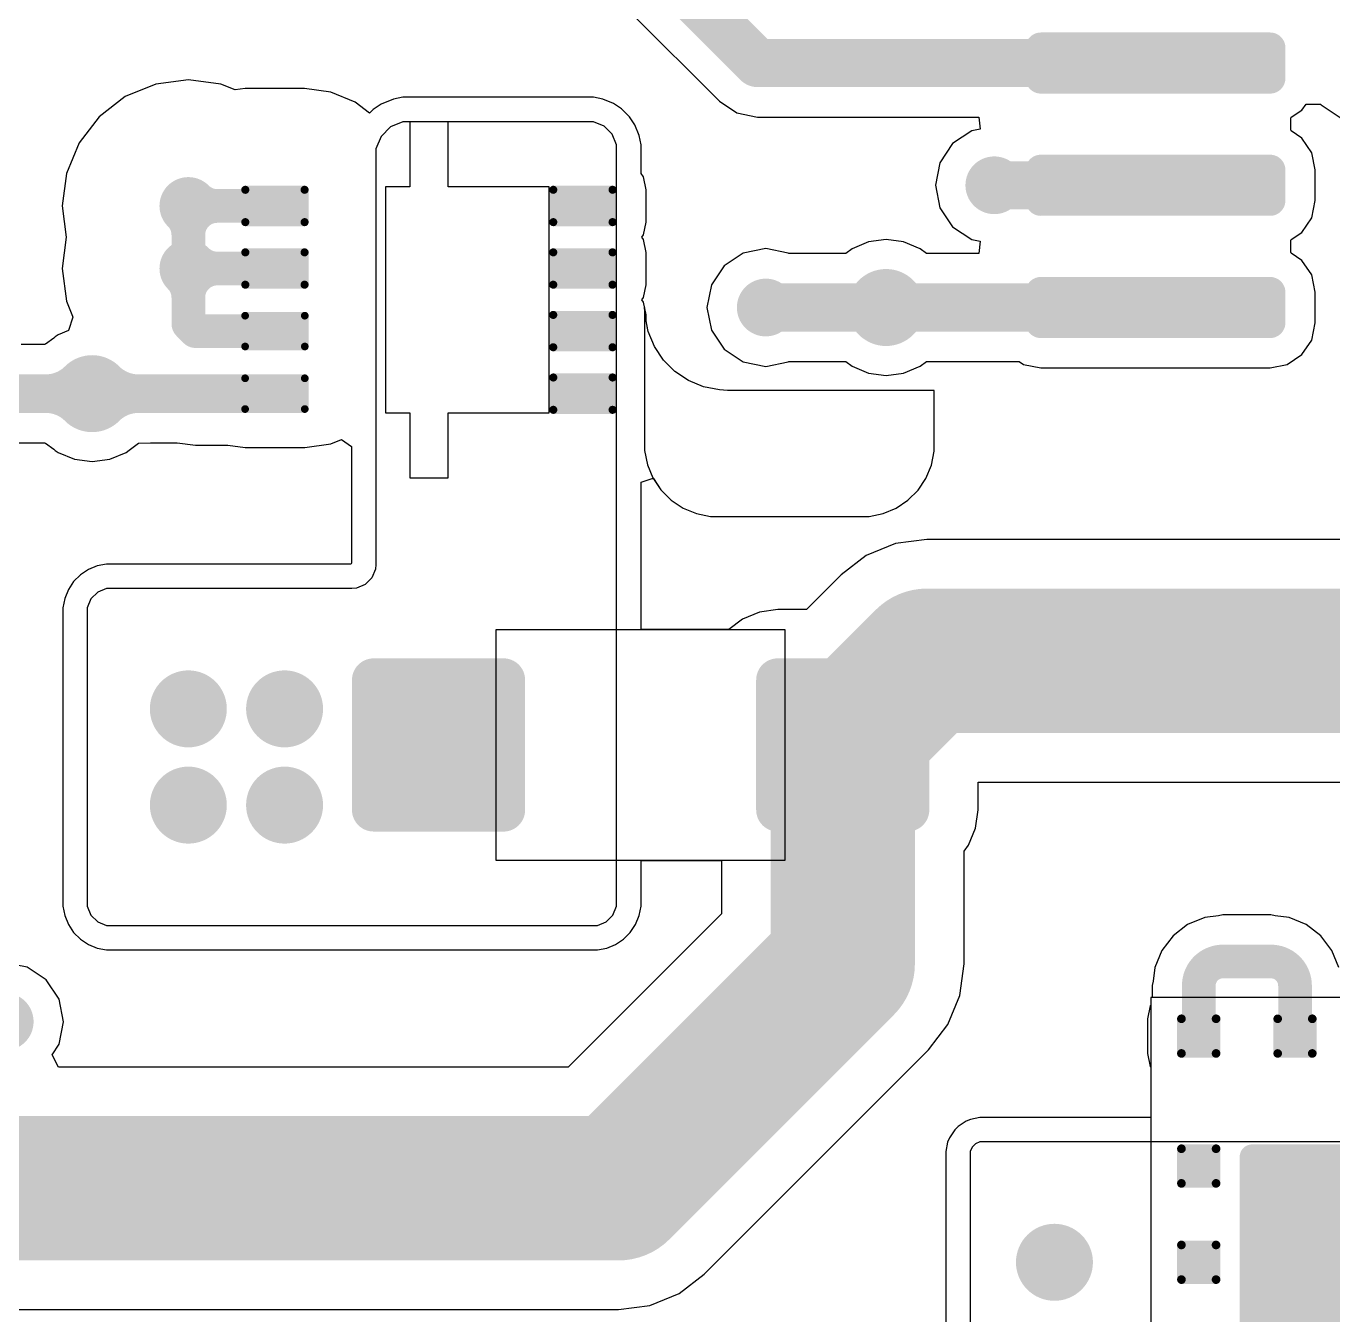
# Model space of a CAD drawing. Header units: millimetres. Extents: x 201 to 305, y 187 to 304.
# Drawn here: x 220.31 to 233.89, y 235.95 to 249.34 of the extents above; entities that cross this region are included whole.
import ezdxf

# ---------------------------------------------------------------- set-up
doc = ezdxf.new("R2010")
doc.units = ezdxf.units.MM
doc.layers.add('TopLayer', color=1, linetype='Continuous')

# ---------------------------------------------------------------- blocks, each defined once
blk = doc.blocks.new('PH08SMD_D20P_PWR_26')
at = {"layer": 'TopLayer', "const_width": 0.159}
for points in [[(-5.953, 3.141, 1), (-5.794, 3.141, 1)], [(-5.636, 3.141, 1), (-5.477, 3.141, 1)], [(-4.683, 3.141, 1), (-4.524, 3.141, 1)], [(-4.366, 3.141, 1), (-4.207, 3.141, 1)], [(-3.413, 3.141, 1), (-3.254, 3.141, 1)], [(-3.096, 3.141, 1), (-2.937, 3.141, 1)], [(-2.143, 3.141, 1), (-1.984, 3.141, 1)], [(-1.826, 3.141, 1), (-1.667, 3.141, 1)], [(-0.873, 3.141, 1), (-0.714, 3.141, 1)], [(-0.556, 3.141, 1), (-0.397, 3.141, 1)], [(0.397, 3.141, 1), (0.556, 3.141, 1)], [(0.714, 3.141, 1), (0.873, 3.141, 1)], [(1.667, 3.141, 1), (1.826, 3.141, 1)], [(1.984, 3.141, 1), (2.143, 3.141, 1)], [(2.937, 3.141, 1), (3.096, 3.141, 1)], [(3.254, 3.141, 1), (3.413, 3.141, 1)], [(4.207, 3.141, 1), (4.366, 3.141, 1)], [(4.524, 3.141, 1), (4.683, 3.141, 1)], [(5.477, 3.141, 1), (5.636, 3.141, 1)], [(5.794, 3.141, 1), (5.953, 3.141, 1)], [(-5.953, 0.759, 1), (-5.794, 0.759, 1)], [(-5.636, 0.759, 1), (-5.477, 0.759, 1)], [(-4.683, 0.759, 1), (-4.524, 0.759, 1)], [(-4.366, 0.759, 1), (-4.207, 0.759, 1)], [(-3.413, 0.759, 1), (-3.254, 0.759, 1)], [(-3.096, 0.759, 1), (-2.937, 0.759, 1)], [(-2.143, 0.759, 1), (-1.984, 0.759, 1)], [(-1.826, 0.759, 1), (-1.667, 0.759, 1)], [(-0.873, 0.759, 1), (-0.714, 0.759, 1)], [(-0.556, 0.759, 1), (-0.397, 0.759, 1)], [(0.397, 0.759, 1), (0.556, 0.759, 1)], [(0.714, 0.759, 1), (0.873, 0.759, 1)], [(1.667, 0.759, 1), (1.826, 0.759, 1)], [(1.984, 0.759, 1), (2.143, 0.759, 1)], [(2.937, 0.759, 1), (3.096, 0.759, 1)], [(3.254, 0.759, 1), (3.413, 0.759, 1)], [(4.207, 0.759, 1), (4.366, 0.759, 1)], [(4.524, 0.759, 1), (4.683, 0.759, 1)], [(5.477, 0.759, 1), (5.636, 0.759, 1)], [(5.794, 0.759, 1), (5.953, 0.759, 1)], [(-5.953, -0.759, 1), (-5.794, -0.759, 1)], [(-5.636, -0.759, 1), (-5.477, -0.759, 1)], [(-4.683, -0.759, 1), (-4.524, -0.759, 1)], [(-4.366, -0.759, 1), (-4.207, -0.759, 1)], [(-3.413, -0.759, 1), (-3.254, -0.759, 1)], [(-3.096, -0.759, 1), (-2.937, -0.759, 1)], [(-2.143, -0.759, 1), (-1.984, -0.759, 1)], [(-1.826, -0.759, 1), (-1.667, -0.759, 1)], [(-0.873, -0.759, 1), (-0.714, -0.759, 1)], [(-0.556, -0.759, 1), (-0.397, -0.759, 1)], [(0.397, -0.759, 1), (0.556, -0.759, 1)], [(0.714, -0.759, 1), (0.873, -0.759, 1)], [(1.667, -0.759, 1), (1.826, -0.759, 1)], [(1.984, -0.759, 1), (2.143, -0.759, 1)], [(2.937, -0.759, 1), (3.096, -0.759, 1)], [(3.254, -0.759, 1), (3.413, -0.759, 1)], [(4.207, -0.759, 1), (4.366, -0.759, 1)], [(4.524, -0.759, 1), (4.683, -0.759, 1)], [(5.477, -0.759, 1), (5.636, -0.759, 1)], [(5.794, -0.759, 1), (5.953, -0.759, 1)], [(-5.953, -3.141, 1), (-5.794, -3.141, 1)], [(-5.636, -3.141, 1), (-5.477, -3.141, 1)], [(-4.683, -3.141, 1), (-4.524, -3.141, 1)], [(-4.366, -3.141, 1), (-4.207, -3.141, 1)], [(-3.413, -3.141, 1), (-3.254, -3.141, 1)], [(-3.096, -3.141, 1), (-2.937, -3.141, 1)], [(-2.143, -3.141, 1), (-1.984, -3.141, 1)], [(-1.826, -3.141, 1), (-1.667, -3.141, 1)], [(-0.873, -3.141, 1), (-0.714, -3.141, 1)], [(-0.556, -3.141, 1), (-0.397, -3.141, 1)], [(0.397, -3.141, 1), (0.556, -3.141, 1)], [(0.714, -3.141, 1), (0.873, -3.141, 1)], [(1.667, -3.141, 1), (1.826, -3.141, 1)], [(1.984, -3.141, 1), (2.143, -3.141, 1)], [(2.937, -3.141, 1), (3.096, -3.141, 1)], [(3.254, -3.141, 1), (3.413, -3.141, 1)], [(4.207, -3.141, 1), (4.366, -3.141, 1)], [(4.524, -3.141, 1), (4.683, -3.141, 1)], [(5.477, -3.141, 1), (5.636, -3.141, 1)], [(5.794, -3.141, 1), (5.953, -3.141, 1)]]:
    blk.add_lwpolyline(points, format="xyb", close=True, dxfattribs=at)
at = {"layer": 'TopLayer'}
for points in [[(-5.874, 0.6), (-5.556, 0.6), (-5.874, 3.3), (-5.556, 3.3)], [(-4.604, 0.6), (-4.286, 0.6), (-4.604, 3.3), (-4.286, 3.3)], [(-3.334, 0.6), (-3.016, 0.6), (-3.334, 3.3), (-3.016, 3.3)], [(-2.064, 0.6), (-1.746, 0.6), (-2.064, 3.3), (-1.746, 3.3)], [(-0.794, 0.6), (-0.476, 0.6), (-0.794, 3.3), (-0.476, 3.3)], [(0.476, 0.6), (0.794, 0.6), (0.476, 3.3), (0.794, 3.3)], [(1.746, 0.6), (2.064, 0.6), (1.746, 3.3), (2.064, 3.3)], [(3.016, 0.6), (3.334, 0.6), (3.016, 3.3), (3.334, 3.3)], [(4.286, 0.6), (4.604, 0.6), (4.286, 3.3), (4.604, 3.3)], [(5.556, 0.6), (5.874, 0.6), (5.556, 3.3), (5.874, 3.3)], [(-6.032, 0.759), (-5.397, 0.759), (-6.032, 3.141), (-5.397, 3.141)], [(-4.762, 0.759), (-4.128, 0.759), (-4.762, 3.141), (-4.128, 3.141)], [(-3.493, 0.759), (-2.858, 0.759), (-3.493, 3.141), (-2.858, 3.141)], [(-2.223, 0.759), (-1.587, 0.759), (-2.223, 3.141), (-1.587, 3.141)], [(-0.952, 0.759), (-0.318, 0.759), (-0.952, 3.141), (-0.318, 3.141)], [(0.318, 0.759), (0.952, 0.759), (0.318, 3.141), (0.952, 3.141)], [(1.587, 0.759), (2.223, 0.759), (1.587, 3.141), (2.223, 3.141)], [(2.857, 0.759), (3.493, 0.759), (2.857, 3.141), (3.493, 3.141)], [(4.128, 0.759), (4.762, 0.759), (4.128, 3.141), (4.762, 3.141)], [(5.398, 0.759), (6.033, 0.759), (5.398, 3.141), (6.033, 3.141)], [(-5.874, -3.3), (-5.556, -3.3), (-5.874, -0.6), (-5.556, -0.6)], [(-4.604, -3.3), (-4.286, -3.3), (-4.604, -0.6), (-4.286, -0.6)], [(-3.334, -3.3), (-3.016, -3.3), (-3.334, -0.6), (-3.016, -0.6)], [(-2.064, -3.3), (-1.746, -3.3), (-2.064, -0.6), (-1.746, -0.6)], [(-0.794, -3.3), (-0.476, -3.3), (-0.794, -0.6), (-0.476, -0.6)], [(0.476, -3.3), (0.794, -3.3), (0.476, -0.6), (0.794, -0.6)], [(1.746, -3.3), (2.064, -3.3), (1.746, -0.6), (2.064, -0.6)], [(3.016, -3.3), (3.334, -3.3), (3.016, -0.6), (3.334, -0.6)], [(4.286, -3.3), (4.604, -3.3), (4.286, -0.6), (4.604, -0.6)], [(5.556, -3.3), (5.874, -3.3), (5.556, -0.6), (5.874, -0.6)], [(-6.032, -3.141), (-5.397, -3.141), (-6.032, -0.759), (-5.397, -0.759)], [(-4.762, -3.141), (-4.128, -3.141), (-4.762, -0.759), (-4.128, -0.759)], [(-3.493, -3.141), (-2.858, -3.141), (-3.493, -0.759), (-2.858, -0.759)], [(-2.223, -3.141), (-1.587, -3.141), (-2.223, -0.759), (-1.587, -0.759)], [(-0.952, -3.141), (-0.318, -3.141), (-0.952, -0.759), (-0.318, -0.759)], [(0.318, -3.141), (0.952, -3.141), (0.318, -0.759), (0.952, -0.759)], [(1.587, -3.141), (2.223, -3.141), (1.587, -0.759), (2.223, -0.759)], [(2.857, -3.141), (3.493, -3.141), (2.857, -0.759), (3.493, -0.759)], [(4.128, -3.141), (4.762, -3.141), (4.128, -0.759), (4.762, -0.759)], [(5.398, -3.141), (6.033, -3.141), (5.398, -0.759), (6.033, -0.759)]]:
    blk.add_solid(points, dxfattribs=at)
blk = doc.blocks.new('LGA28_0_5MM_10X6_5_3_45_37')
at = {"layer": 'TopLayer'}
for p, q in [((5, 3.25), (-5, 3.25)), ((-5, 3.25), (-5, -3.25)), ((5, -3.25), (5, 3.25)), ((-5, -3.25), (5, -3.25))]:
    blk.add_line(p, q, dxfattribs=at)
for points, const_width in [([(-4.703, 3.03, 1), (-4.658, 3.03, 1)], 0.045), ([(-4.343, 3.03, 1), (-4.298, 3.03, 1)], 0.045), ([(-3.702, 3.03, 1), (-3.658, 3.03, 1)], 0.045), ([(-3.343, 3.03, 1), (-3.298, 3.03, 1)], 0.045), ([(-2.702, 3.03, 1), (-2.658, 3.03, 1)], 0.045), ([(-2.342, 3.03, 1), (-2.298, 3.03, 1)], 0.045), ([(-1.702, 3.03, 1), (-1.657, 3.03, 1)], 0.045), ([(-1.342, 3.03, 1), (-1.298, 3.03, 1)], 0.045), ([(-0.702, 3.03, 1), (-0.657, 3.03, 1)], 0.045), ([(-0.342, 3.03, 1), (-0.298, 3.03, 1)], 0.045), ([(0.298, 3.03, 1), (0.342, 3.03, 1)], 0.045), ([(0.657, 3.03, 1), (0.702, 3.03, 1)], 0.045), ([(1.298, 3.03, 1), (1.342, 3.03, 1)], 0.045), ([(1.657, 3.03, 1), (1.702, 3.03, 1)], 0.045), ([(2.298, 3.03, 1), (2.342, 3.03, 1)], 0.045), ([(2.658, 3.03, 1), (2.702, 3.03, 1)], 0.045), ([(3.298, 3.03, 1), (3.343, 3.03, 1)], 0.045), ([(3.658, 3.03, 1), (3.702, 3.03, 1)], 0.045), ([(4.298, 3.03, 1), (4.343, 3.03, 1)], 0.045), ([(4.658, 3.03, 1), (4.703, 3.03, 1)], 0.045), ([(-4.703, 2.67, 1), (-4.658, 2.67, 1)], 0.045), ([(-4.343, 2.67, 1), (-4.298, 2.67, 1)], 0.045), ([(-3.702, 2.67, 1), (-3.658, 2.67, 1)], 0.045), ([(-3.343, 2.67, 1), (-3.298, 2.67, 1)], 0.045), ([(-2.702, 2.67, 1), (-2.658, 2.67, 1)], 0.045), ([(-2.342, 2.67, 1), (-2.298, 2.67, 1)], 0.045), ([(-1.702, 2.67, 1), (-1.657, 2.67, 1)], 0.045), ([(-1.342, 2.67, 1), (-1.298, 2.67, 1)], 0.045), ([(-0.702, 2.67, 1), (-0.657, 2.67, 1)], 0.045), ([(-0.342, 2.67, 1), (-0.298, 2.67, 1)], 0.045), ([(0.298, 2.67, 1), (0.342, 2.67, 1)], 0.045), ([(0.657, 2.67, 1), (0.702, 2.67, 1)], 0.045), ([(1.298, 2.67, 1), (1.342, 2.67, 1)], 0.045), ([(1.657, 2.67, 1), (1.702, 2.67, 1)], 0.045), ([(2.298, 2.67, 1), (2.342, 2.67, 1)], 0.045), ([(2.658, 2.67, 1), (2.702, 2.67, 1)], 0.045), ([(3.298, 2.67, 1), (3.343, 2.67, 1)], 0.045), ([(3.658, 2.67, 1), (3.702, 2.67, 1)], 0.045), ([(4.298, 2.67, 1), (4.343, 2.67, 1)], 0.045), ([(4.658, 2.67, 1), (4.703, 2.67, 1)], 0.045), ([(-4.703, 1.68, 1), (-4.658, 1.68, 1)], 0.045), ([(-4.343, 1.68, 1), (-4.298, 1.68, 1)], 0.045), ([(0.59, 1.595, 1), (0.72, 1.595, 1)], 0.13), ([(1.63, 1.595, 1), (1.76, 1.595, 1)], 0.13), ([(2.84, 1.595, 1), (2.97, 1.595, 1)], 0.13), ([(3.88, 1.595, 1), (4.01, 1.595, 1)], 0.13), ([(4.298, 1.68, 1), (4.343, 1.68, 1)], 0.045), ([(4.658, 1.68, 1), (4.703, 1.68, 1)], 0.045), ([(-3.437, 1.4, 1), (-3.262, 1.4, 1)], 0.175), ([(-2.038, 1.4, 1), (-1.863, 1.4, 1)], 0.175), ([(-4.703, 1.32, 1), (-4.658, 1.32, 1)], 0.045), ([(-4.343, 1.32, 1), (-4.298, 1.32, 1)], 0.045), ([(4.298, 1.32, 1), (4.343, 1.32, 1)], 0.045), ([(4.658, 1.32, 1), (4.703, 1.32, 1)], 0.045), ([(-4.703, 0.68, 1), (-4.658, 0.68, 1)], 0.045), ([(-4.343, 0.68, 1), (-4.298, 0.68, 1)], 0.045), ([(4.298, 0.68, 1), (4.343, 0.68, 1)], 0.045), ([(4.658, 0.68, 1), (4.703, 0.68, 1)], 0.045), ([(-4.703, 0.32, 1), (-4.658, 0.32, 1)], 0.045), ([(-4.343, 0.32, 1), (-4.298, 0.32, 1)], 0.045), ([(4.298, 0.32, 1), (4.343, 0.32, 1)], 0.045), ([(4.658, 0.32, 1), (4.703, 0.32, 1)], 0.045), ([(-4.703, -0.32, 1), (-4.658, -0.32, 1)], 0.045), ([(-4.343, -0.32, 1), (-4.298, -0.32, 1)], 0.045), ([(4.298, -0.32, 1), (4.343, -0.32, 1)], 0.045), ([(4.658, -0.32, 1), (4.703, -0.32, 1)], 0.045), ([(-4.703, -0.68, 1), (-4.658, -0.68, 1)], 0.045), ([(-4.343, -0.68, 1), (-4.298, -0.68, 1)], 0.045), ([(4.298, -0.68, 1), (4.343, -0.68, 1)], 0.045), ([(4.658, -0.68, 1), (4.703, -0.68, 1)], 0.045), ([(-3.437, -1.2, 1), (-3.262, -1.2, 1)], 0.175), ([(-2.038, -1.2, 1), (-1.863, -1.2, 1)], 0.175), ([(-4.703, -1.32, 1), (-4.658, -1.32, 1)], 0.045), ([(-4.343, -1.32, 1), (-4.298, -1.32, 1)], 0.045), ([(4.298, -1.32, 1), (4.343, -1.32, 1)], 0.045), ([(4.658, -1.32, 1), (4.703, -1.32, 1)], 0.045), ([(0.59, -1.595, 1), (0.72, -1.595, 1)], 0.13), ([(1.63, -1.595, 1), (1.76, -1.595, 1)], 0.13), ([(2.84, -1.595, 1), (2.97, -1.595, 1)], 0.13), ([(3.88, -1.595, 1), (4.01, -1.595, 1)], 0.13), ([(-4.703, -1.68, 1), (-4.658, -1.68, 1)], 0.045), ([(-4.343, -1.68, 1), (-4.298, -1.68, 1)], 0.045), ([(4.298, -1.68, 1), (4.343, -1.68, 1)], 0.045), ([(4.658, -1.68, 1), (4.703, -1.68, 1)], 0.045), ([(-4.703, -2.67, 1), (-4.658, -2.67, 1)], 0.045), ([(-4.343, -2.67, 1), (-4.298, -2.67, 1)], 0.045), ([(-3.702, -2.67, 1), (-3.658, -2.67, 1)], 0.045), ([(-3.343, -2.67, 1), (-3.298, -2.67, 1)], 0.045), ([(-2.702, -2.67, 1), (-2.658, -2.67, 1)], 0.045), ([(-2.342, -2.67, 1), (-2.298, -2.67, 1)], 0.045), ([(-1.702, -2.67, 1), (-1.657, -2.67, 1)], 0.045), ([(-1.342, -2.67, 1), (-1.298, -2.67, 1)], 0.045), ([(-0.702, -2.67, 1), (-0.657, -2.67, 1)], 0.045), ([(-0.342, -2.67, 1), (-0.298, -2.67, 1)], 0.045), ([(0.298, -2.67, 1), (0.342, -2.67, 1)], 0.045), ([(0.657, -2.67, 1), (0.702, -2.67, 1)], 0.045), ([(1.298, -2.67, 1), (1.342, -2.67, 1)], 0.045), ([(1.657, -2.67, 1), (1.702, -2.67, 1)], 0.045), ([(2.298, -2.67, 1), (2.342, -2.67, 1)], 0.045), ([(2.658, -2.67, 1), (2.702, -2.67, 1)], 0.045), ([(3.298, -2.67, 1), (3.343, -2.67, 1)], 0.045), ([(3.658, -2.67, 1), (3.702, -2.67, 1)], 0.045), ([(4.298, -2.67, 1), (4.343, -2.67, 1)], 0.045), ([(4.658, -2.67, 1), (4.703, -2.67, 1)], 0.045), ([(-4.703, -3.03, 1), (-4.658, -3.03, 1)], 0.045), ([(-4.343, -3.03, 1), (-4.298, -3.03, 1)], 0.045), ([(-3.702, -3.03, 1), (-3.658, -3.03, 1)], 0.045), ([(-3.343, -3.03, 1), (-3.298, -3.03, 1)], 0.045), ([(-2.702, -3.03, 1), (-2.658, -3.03, 1)], 0.045), ([(-2.342, -3.03, 1), (-2.298, -3.03, 1)], 0.045), ([(-1.702, -3.03, 1), (-1.657, -3.03, 1)], 0.045), ([(-1.342, -3.03, 1), (-1.298, -3.03, 1)], 0.045), ([(-0.702, -3.03, 1), (-0.657, -3.03, 1)], 0.045), ([(-0.342, -3.03, 1), (-0.298, -3.03, 1)], 0.045), ([(0.298, -3.03, 1), (0.342, -3.03, 1)], 0.045), ([(0.657, -3.03, 1), (0.702, -3.03, 1)], 0.045), ([(1.298, -3.03, 1), (1.342, -3.03, 1)], 0.045), ([(1.657, -3.03, 1), (1.702, -3.03, 1)], 0.045), ([(2.298, -3.03, 1), (2.342, -3.03, 1)], 0.045), ([(2.658, -3.03, 1), (2.702, -3.03, 1)], 0.045), ([(3.298, -3.03, 1), (3.343, -3.03, 1)], 0.045), ([(3.658, -3.03, 1), (3.702, -3.03, 1)], 0.045), ([(4.298, -3.03, 1), (4.343, -3.03, 1)], 0.045), ([(4.658, -3.03, 1), (4.703, -3.03, 1)], 0.045)]:
    blk.add_lwpolyline(points, format="xyb", close=True, dxfattribs=dict(at, const_width=const_width))
for points in [[(-4.725, 2.67), (-4.275, 2.67), (-4.725, 3.03), (-4.275, 3.03)], [(-4.68, 2.625), (-4.32, 2.625), (-4.68, 3.075), (-4.32, 3.075)], [(-3.725, 2.67), (-3.275, 2.67), (-3.725, 3.03), (-3.275, 3.03)], [(-3.68, 2.625), (-3.32, 2.625), (-3.68, 3.075), (-3.32, 3.075)], [(-2.725, 2.67), (-2.275, 2.67), (-2.725, 3.03), (-2.275, 3.03)], [(-2.68, 2.625), (-2.32, 2.625), (-2.68, 3.075), (-2.32, 3.075)], [(-1.725, 2.67), (-1.275, 2.67), (-1.725, 3.03), (-1.275, 3.03)], [(-1.68, 2.625), (-1.32, 2.625), (-1.68, 3.075), (-1.32, 3.075)], [(-0.725, 2.67), (-0.275, 2.67), (-0.725, 3.03), (-0.275, 3.03)], [(-0.68, 2.625), (-0.32, 2.625), (-0.68, 3.075), (-0.32, 3.075)], [(0.275, 2.67), (0.725, 2.67), (0.275, 3.03), (0.725, 3.03)], [(0.32, 2.625), (0.68, 2.625), (0.32, 3.075), (0.68, 3.075)], [(1.275, 2.67), (1.725, 2.67), (1.275, 3.03), (1.725, 3.03)], [(1.32, 2.625), (1.68, 2.625), (1.32, 3.075), (1.68, 3.075)], [(2.275, 2.67), (2.725, 2.67), (2.275, 3.03), (2.725, 3.03)], [(2.32, 2.625), (2.68, 2.625), (2.32, 3.075), (2.68, 3.075)], [(3.275, 2.67), (3.725, 2.67), (3.275, 3.03), (3.725, 3.03)], [(3.32, 2.625), (3.68, 2.625), (3.32, 3.075), (3.68, 3.075)], [(4.275, 2.67), (4.725, 2.67), (4.275, 3.03), (4.725, 3.03)], [(4.32, 2.625), (4.68, 2.625), (4.32, 3.075), (4.68, 3.075)], [(-4.725, 1.32), (-4.275, 1.32), (-4.725, 1.68), (-4.275, 1.68)], [(-4.68, 1.275), (-4.32, 1.275), (-4.68, 1.725), (-4.32, 1.725)], [(0.655, 1.725), (0.655, -1.725), (1.695, 1.725), (1.695, -1.725)], [(2.905, 1.725), (2.905, -1.725), (3.945, 1.725), (3.945, -1.725)], [(4.275, 1.32), (4.725, 1.32), (4.275, 1.68), (4.725, 1.68)], [(4.32, 1.275), (4.68, 1.275), (4.32, 1.725), (4.68, 1.725)], [(-3.35, 1.575), (-3.35, -1.375), (-1.95, 1.575), (-1.95, -1.375)], [(0.525, 1.595), (0.525, -1.595), (1.825, 1.595), (1.825, -1.595)], [(2.775, 1.595), (2.775, -1.595), (4.075, 1.595), (4.075, -1.595)], [(-3.525, 1.4), (-3.525, -1.2), (-1.775, 1.4), (-1.775, -1.2)], [(-4.725, 0.32), (-4.275, 0.32), (-4.725, 0.68), (-4.275, 0.68)], [(-4.68, 0.275), (-4.32, 0.275), (-4.68, 0.725), (-4.32, 0.725)], [(4.275, 0.32), (4.725, 0.32), (4.275, 0.68), (4.725, 0.68)], [(4.32, 0.275), (4.68, 0.275), (4.32, 0.725), (4.68, 0.725)], [(-4.725, -0.68), (-4.275, -0.68), (-4.725, -0.32), (-4.275, -0.32)], [(-4.68, -0.725), (-4.32, -0.725), (-4.68, -0.275), (-4.32, -0.275)], [(4.275, -0.68), (4.725, -0.68), (4.275, -0.32), (4.725, -0.32)], [(4.32, -0.725), (4.68, -0.725), (4.32, -0.275), (4.68, -0.275)], [(-4.725, -1.68), (-4.275, -1.68), (-4.725, -1.32), (-4.275, -1.32)], [(-4.68, -1.725), (-4.32, -1.725), (-4.68, -1.275), (-4.32, -1.275)], [(4.275, -1.68), (4.725, -1.68), (4.275, -1.32), (4.725, -1.32)], [(4.32, -1.725), (4.68, -1.725), (4.32, -1.275), (4.68, -1.275)], [(-4.725, -3.03), (-4.275, -3.03), (-4.725, -2.67), (-4.275, -2.67)], [(-4.68, -3.075), (-4.32, -3.075), (-4.68, -2.625), (-4.32, -2.625)], [(-3.725, -3.03), (-3.275, -3.03), (-3.725, -2.67), (-3.275, -2.67)], [(-3.68, -3.075), (-3.32, -3.075), (-3.68, -2.625), (-3.32, -2.625)], [(-2.725, -3.03), (-2.275, -3.03), (-2.725, -2.67), (-2.275, -2.67)], [(-2.68, -3.075), (-2.32, -3.075), (-2.68, -2.625), (-2.32, -2.625)], [(-1.725, -3.03), (-1.275, -3.03), (-1.725, -2.67), (-1.275, -2.67)], [(-1.68, -3.075), (-1.32, -3.075), (-1.68, -2.625), (-1.32, -2.625)], [(-0.725, -3.03), (-0.275, -3.03), (-0.725, -2.67), (-0.275, -2.67)], [(-0.68, -3.075), (-0.32, -3.075), (-0.68, -2.625), (-0.32, -2.625)], [(0.275, -3.03), (0.725, -3.03), (0.275, -2.67), (0.725, -2.67)], [(0.32, -3.075), (0.68, -3.075), (0.32, -2.625), (0.68, -2.625)], [(1.275, -3.03), (1.725, -3.03), (1.275, -2.67), (1.725, -2.67)], [(1.32, -3.075), (1.68, -3.075), (1.32, -2.625), (1.68, -2.625)], [(2.275, -3.03), (2.725, -3.03), (2.275, -2.67), (2.725, -2.67)], [(2.32, -3.075), (2.68, -3.075), (2.32, -2.625), (2.68, -2.625)], [(3.275, -3.03), (3.725, -3.03), (3.275, -2.67), (3.725, -2.67)], [(3.32, -3.075), (3.68, -3.075), (3.32, -2.625), (3.68, -2.625)], [(4.275, -3.03), (4.725, -3.03), (4.275, -2.67), (4.725, -2.67)], [(4.32, -3.075), (4.68, -3.075), (4.32, -2.625), (4.68, -2.625)]]:
    blk.add_solid(points, dxfattribs=at)
blk = doc.blocks.new('TP_SMD_101')
at = {"layer": 'TopLayer', "const_width": 0.4}
blk.add_lwpolyline([(-0.2, 0, 1), (0.2, 0, 1)], format="xyb", close=True, dxfattribs=at)
blk = doc.blocks.new('TP_SMD_122')
at = {"layer": 'TopLayer', "const_width": 0.4}
blk.add_lwpolyline([(-0.2, 0, 1), (0.2, 0, 1)], format="xyb", close=True, dxfattribs=at)
blk = doc.blocks.new('SMA_146')
at = {"layer": 'TopLayer'}
for p, q in [((-1.5, -1.2), (-1.5, 1.2)), ((-1.5, 1.2), (1.5, 1.2)), ((1.5, 1.2), (1.5, -1.2)), ((1.5, -1.2), (-1.5, -1.2))]:
    blk.add_line(p, q, dxfattribs=at)
at = {"layer": 'TopLayer', "const_width": 0.225}
for points in [[(-2.887, 0.675, 1), (-2.663, 0.675, 1)], [(-1.538, 0.675, 1), (-1.313, 0.675, 1)], [(1.313, 0.675, 1), (1.538, 0.675, 1)], [(2.663, 0.675, 1), (2.887, 0.675, 1)], [(-2.887, -0.675, 1), (-2.663, -0.675, 1)], [(-1.538, -0.675, 1), (-1.313, -0.675, 1)], [(1.313, -0.675, 1), (1.538, -0.675, 1)], [(2.663, -0.675, 1), (2.887, -0.675, 1)]]:
    blk.add_lwpolyline(points, format="xyb", close=True, dxfattribs=at)
at = {"layer": 'TopLayer'}
for points in [[(-2.775, -0.9), (-1.425, -0.9), (-2.775, 0.9), (-1.425, 0.9)], [(1.425, -0.9), (2.775, -0.9), (1.425, 0.9), (2.775, 0.9)], [(-3, -0.675), (-1.2, -0.675), (-3, 0.675), (-1.2, 0.675)], [(1.2, -0.675), (3, -0.675), (1.2, 0.675), (3, 0.675)]]:
    blk.add_solid(points, dxfattribs=at)
blk = doc.blocks.new('WDFN_8_148')
at = {"layer": 'TopLayer'}
for p, q in [((-1.175, 1.25), (-1.175, 0.2)), ((1.175, 1.25), (-1.175, 1.25)), ((1.175, 0.2), (1.175, 1.25)), ((-1.175, 0.2), (-1.85, 0.2)), ((-1.85, 0.2), (-1.85, -0.2)), ((1.85, 0.2), (1.175, 0.2)), ((1.85, -0.2), (1.85, 0.2)), ((-1.85, -0.2), (-1.175, -0.2)), ((-1.175, -0.2), (-1.175, -0.45)), ((1.175, -0.45), (1.175, -0.2)), ((1.175, -0.2), (1.85, -0.2)), ((-1.175, -0.45), (1.175, -0.45))]:
    blk.add_line(p, q, dxfattribs=at)
for points, const_width in [([(-1.164, 1.908, 1), (-1.122, 1.908, 1)], 0.042), ([(-0.828, 1.908, 1), (-0.786, 1.908, 1)], 0.042), ([(-0.514, 1.908, 1), (-0.472, 1.908, 1)], 0.042), ([(-0.178, 1.908, 1), (-0.136, 1.908, 1)], 0.042), ([(0.136, 1.908, 1), (0.178, 1.908, 1)], 0.042), ([(0.472, 1.908, 1), (0.514, 1.908, 1)], 0.042), ([(0.786, 1.908, 1), (0.828, 1.908, 1)], 0.042), ([(1.122, 1.908, 1), (1.164, 1.908, 1)], 0.042), ([(-1.164, 1.292, 1), (-1.122, 1.292, 1)], 0.042), ([(-0.828, 1.292, 1), (-0.786, 1.292, 1)], 0.042), ([(-0.514, 1.292, 1), (-0.472, 1.292, 1)], 0.042), ([(-0.178, 1.292, 1), (-0.136, 1.292, 1)], 0.042), ([(0.136, 1.292, 1), (0.178, 1.292, 1)], 0.042), ([(0.472, 1.292, 1), (0.514, 1.292, 1)], 0.042), ([(0.786, 1.292, 1), (0.828, 1.292, 1)], 0.042), ([(1.122, 1.292, 1), (1.164, 1.292, 1)], 0.042), ([(-1.164, -1.292, 1), (-1.122, -1.292, 1)], 0.042), ([(-0.828, -1.292, 1), (-0.786, -1.292, 1)], 0.042), ([(-0.514, -1.292, 1), (-0.472, -1.292, 1)], 0.042), ([(-0.178, -1.292, 1), (-0.136, -1.292, 1)], 0.042), ([(0.145, -1.29, 1), (0.185, -1.29, 1)], 0.04), ([(0.465, -1.29, 1), (0.505, -1.29, 1)], 0.04), ([(0.795, -1.29, 1), (0.835, -1.29, 1)], 0.04), ([(1.115, -1.29, 1), (1.155, -1.29, 1)], 0.04), ([(-1.164, -1.908, 1), (-1.122, -1.908, 1)], 0.042), ([(-0.828, -1.908, 1), (-0.786, -1.908, 1)], 0.042), ([(-0.514, -1.908, 1), (-0.472, -1.908, 1)], 0.042), ([(-0.178, -1.908, 1), (-0.136, -1.908, 1)], 0.042), ([(0.145, -1.91, 1), (0.185, -1.91, 1)], 0.04), ([(0.465, -1.91, 1), (0.505, -1.91, 1)], 0.04), ([(0.795, -1.91, 1), (0.835, -1.91, 1)], 0.04), ([(1.115, -1.91, 1), (1.155, -1.91, 1)], 0.04)]:
    blk.add_lwpolyline(points, format="xyb", close=True, dxfattribs=dict(at, const_width=const_width))
for points in [[(-1.185, 1.292), (-0.765, 1.292), (-1.185, 1.908), (-0.765, 1.908)], [(-1.143, 1.25), (-0.807, 1.25), (-1.143, 1.95), (-0.807, 1.95)], [(-0.535, 1.292), (-0.115, 1.292), (-0.535, 1.908), (-0.115, 1.908)], [(-0.493, 1.25), (-0.157, 1.25), (-0.493, 1.95), (-0.157, 1.95)], [(0.115, 1.292), (0.535, 1.292), (0.115, 1.908), (0.535, 1.908)], [(0.157, 1.25), (0.493, 1.25), (0.157, 1.95), (0.493, 1.95)], [(0.765, 1.292), (1.185, 1.292), (0.765, 1.908), (1.185, 1.908)], [(0.807, 1.25), (1.143, 1.25), (0.807, 1.95), (1.143, 1.95)], [(-1.185, -1.908), (-0.765, -1.908), (-1.185, -1.292), (-0.765, -1.292)], [(-1.143, -1.95), (-0.807, -1.95), (-1.143, -1.25), (-0.807, -1.25)], [(-0.535, -1.908), (-0.115, -1.908), (-0.535, -1.292), (-0.115, -1.292)], [(-0.493, -1.95), (-0.157, -1.95), (-0.493, -1.25), (-0.157, -1.25)], [(0.125, -1.91), (0.525, -1.91), (0.125, -1.29), (0.525, -1.29)], [(0.165, -1.95), (0.485, -1.95), (0.165, -1.25), (0.485, -1.25)], [(0.775, -1.91), (1.175, -1.91), (0.775, -1.29), (1.175, -1.29)], [(0.815, -1.95), (1.135, -1.95), (0.815, -1.25), (1.135, -1.25)]]:
    blk.add_solid(points, dxfattribs=at)

msp = doc.modelspace()

# ---------------------------------------------------------------- linework, layer by layer
at = {"layer": 'TopLayer'}
for p, q in [((226.603, 249.478), (227.518, 248.563)), ((222, 248.786), (221.661, 248.742)), ((222.339, 248.742), (222, 248.786)), ((221.661, 248.742), (221.344, 248.611)), ((222.487, 248.68), (222.339, 248.742)), ((222.592, 248.694), (222.487, 248.68)), ((223.208, 248.694), (222.592, 248.694)), ((223.48, 248.658), (223.208, 248.694)), ((223.733, 248.553), (223.48, 248.658)), ((221.344, 248.611), (221.073, 248.402)), ((223.883, 248.438), (223.733, 248.553)), ((224.004, 248.532), (223.922, 248.477)), ((224.133, 248.585), (224.004, 248.532)), ((224.23, 248.605), (224.133, 248.585)), ((224.7, 248.605), (224.23, 248.605)), ((226.21, 248.605), (224.7, 248.605)), ((224.7, 248.605), (224.7, 248.605)), ((226.307, 248.585), (226.21, 248.605)), ((226.417, 248.54), (226.307, 248.585)), ((226.5, 248.485), (226.417, 248.54)), ((227.518, 248.563), (227.7, 248.442)), ((233.572, 248.471), (233.614, 248.533)), ((233.614, 248.533), (233.767, 248.533)), ((233.767, 248.533), (233.77, 248.527)), ((233.77, 248.527), (233.969, 248.395)), ((221.073, 248.402), (220.864, 248.131)), ((223.922, 248.477), (223.883, 248.438)), ((226.585, 248.4), (226.5, 248.485)), ((226.5, 248.485), (226.5, 248.485)), ((226.64, 248.317), (226.585, 248.4)), ((227.7, 248.442), (227.915, 248.399)), ((227.915, 248.399), (230.214, 248.399)), ((230.214, 248.399), (230.227, 248.272)), ((233.456, 248.386), (233.46, 248.396)), ((233.456, 248.264), (233.456, 248.386)), ((233.46, 248.396), (233.572, 248.471)), ((224.102, 248.297), (224.003, 248.198)), ((224.23, 248.35), (224.102, 248.297)), ((224.3, 248.35), (224.23, 248.35)), ((226.15, 248.35), (224.3, 248.35)), ((226.21, 248.35), (226.15, 248.35)), ((226.15, 248.35), (226.15, 248.35)), ((226.32, 248.304), (226.21, 248.35)), ((226.404, 248.22), (226.32, 248.304)), ((226.45, 248.11), (226.404, 248.22)), ((226.685, 248.207), (226.64, 248.317)), ((230.141, 248.255), (229.942, 248.123)), ((230.227, 248.272), (230.141, 248.255)), ((233.46, 248.254), (233.456, 248.264)), ((233.572, 248.179), (233.46, 248.254)), ((220.864, 248.131), (220.733, 247.814)), ((224.003, 248.198), (223.95, 248.07)), ((226.45, 248.05), (226.45, 248.11)), ((226.705, 248.11), (226.685, 248.207)), ((226.705, 247.814), (226.705, 248.11)), ((229.942, 248.123), (229.81, 247.924)), ((233.673, 248.028), (233.572, 248.179)), ((223.95, 248.07), (223.95, 248)), ((223.95, 248), (223.95, 248)), ((223.95, 248), (223.95, 243.75)), ((226.45, 240.25), (226.45, 248.05)), ((233.709, 247.849), (233.673, 248.028)), ((220.733, 247.814), (220.689, 247.475)), ((226.73, 247.776), (226.705, 247.814)), ((229.81, 247.924), (229.763, 247.69)), ((233.709, 247.531), (233.709, 247.849)), ((226.757, 247.643), (226.73, 247.776)), ((229.763, 247.69), (229.81, 247.456)), ((226.757, 247.307), (226.757, 247.643)), ((220.689, 247.475), (220.732, 247.15)), ((229.81, 247.456), (229.942, 247.257)), ((233.673, 247.352), (233.709, 247.531)), ((226.73, 247.174), (226.757, 247.307)), ((233.572, 247.201), (233.673, 247.352)), ((220.732, 247.15), (220.689, 246.825)), ((226.714, 247.15), (226.73, 247.174)), ((226.73, 247.126), (226.714, 247.15)), ((229.942, 247.257), (230.141, 247.125)), ((233.46, 247.126), (233.572, 247.201)), ((226.757, 246.993), (226.73, 247.126)), ((228, 247.032), (227.766, 246.985)), ((228.234, 246.985), (228, 247.032)), ((228.897, 247.031), (228.831, 246.981)), ((229.067, 247.102), (228.897, 247.031)), ((229.25, 247.126), (229.067, 247.102)), ((229.433, 247.102), (229.25, 247.126)), ((229.603, 247.031), (229.433, 247.102)), ((229.669, 246.981), (229.603, 247.031)), ((230.141, 247.125), (230.227, 247.108)), ((230.227, 247.108), (230.214, 246.981)), ((233.456, 247.116), (233.46, 247.126)), ((233.456, 246.994), (233.456, 247.116)), ((226.757, 246.657), (226.757, 246.993)), ((227.766, 246.985), (227.567, 246.853)), ((228.241, 246.981), (228.234, 246.985)), ((228.831, 246.981), (228.241, 246.981)), ((230.214, 246.981), (229.669, 246.981)), ((233.46, 246.984), (233.456, 246.994)), ((233.572, 246.909), (233.46, 246.984)), ((233.673, 246.758), (233.572, 246.909)), ((220.689, 246.825), (220.733, 246.486)), ((227.567, 246.853), (227.435, 246.654)), ((233.709, 246.579), (233.673, 246.758)), ((226.73, 246.524), (226.757, 246.657)), ((227.435, 246.654), (227.388, 246.42)), ((220.733, 246.486), (220.797, 246.331)), ((226.714, 246.5), (226.73, 246.524)), ((226.73, 246.476), (226.714, 246.5)), ((226.757, 246.343), (226.73, 246.476)), ((233.709, 246.261), (233.709, 246.579)), ((220.799, 246.321), (220.756, 246.182)), ((220.797, 246.331), (220.799, 246.321)), ((226.746, 246.336), (226.741, 246.42)), ((226.741, 246.42), (226.741, 246.42)), ((226.741, 246.42), (226.741, 245.009)), ((226.778, 246.17), (226.746, 246.336)), ((226.757, 246.279), (226.757, 246.343)), ((227.388, 246.42), (227.435, 246.186)), ((220.756, 246.182), (220.647, 246.136)), ((226.778, 246.17), (226.757, 246.279)), ((227.435, 246.186), (227.567, 245.987)), ((233.673, 246.082), (233.709, 246.261)), ((220.602, 246.102), (220.517, 246.04)), ((220.617, 246.114), (220.602, 246.102)), ((220.647, 246.136), (220.617, 246.114)), ((226.843, 246.014), (226.778, 246.17)), ((226.843, 246.014), (226.778, 246.17)), ((233.572, 245.931), (233.673, 246.082)), ((220.39, 246.035), (220.264, 246.035)), ((220.504, 246.035), (220.39, 246.035)), ((220.517, 246.04), (220.504, 246.035)), ((220.504, 246.035), (220.504, 246.035)), ((226.937, 245.874), (226.843, 246.014)), ((226.937, 245.874), (226.843, 246.014)), ((227.567, 245.987), (227.766, 245.855)), ((233.42, 245.829), (233.572, 245.931)), ((227.056, 245.754), (226.937, 245.874)), ((227.056, 245.754), (226.937, 245.874)), ((227.766, 245.855), (228, 245.808)), ((228, 245.808), (228.234, 245.855)), ((228.234, 245.855), (228.241, 245.859)), ((228.241, 245.859), (228.831, 245.859)), ((228.831, 245.859), (228.897, 245.809)), ((228.897, 245.809), (229.067, 245.738)), ((229.433, 245.738), (229.603, 245.809)), ((229.603, 245.809), (229.669, 245.859)), ((229.669, 245.859), (230.635, 245.859)), ((230.635, 245.859), (230.68, 245.829)), ((230.68, 245.829), (230.859, 245.794)), ((230.859, 245.794), (233.241, 245.794)), ((233.241, 245.794), (233.42, 245.829)), ((227.196, 245.661), (227.056, 245.754)), ((227.196, 245.661), (227.056, 245.754)), ((227.352, 245.596), (227.196, 245.661)), ((227.352, 245.596), (227.196, 245.661)), ((229.067, 245.738), (229.25, 245.714)), ((229.25, 245.714), (229.433, 245.738)), ((227.518, 245.563), (227.352, 245.596)), ((227.518, 245.563), (227.352, 245.596)), ((227.602, 245.559), (227.518, 245.563)), ((227.602, 245.559), (227.518, 245.563)), ((229.75, 245.559), (227.602, 245.559)), ((229.75, 245.559), (227.602, 245.559)), ((229.75, 245), (229.75, 245.559)), ((229.75, 244.926), (229.75, 245.559)), ((219.697, 245.015), (220.39, 245.015)), ((220.39, 245.015), (220.504, 245.015)), ((220.504, 245.015), (220.504, 245.015)), ((220.504, 245.015), (220.517, 245.01)), ((220.517, 245.01), (220.602, 244.948)), ((221.385, 244.938), (221.483, 245.01)), ((221.483, 245.01), (221.608, 245.015)), ((221.608, 245.015), (221.883, 245.015)), ((221.883, 245.015), (222.075, 244.99)), ((222.075, 244.99), (222.409, 244.99)), ((222.409, 244.99), (222.59, 244.966)), ((222.59, 244.966), (223.21, 244.966)), ((223.21, 244.966), (223.481, 245.002)), ((223.481, 245.002), (223.59, 245.047)), ((223.59, 245.047), (223.695, 244.976)), ((223.695, 244.976), (223.695, 243.764)), ((226.741, 245.009), (226.741, 244.934)), ((229.75, 244.926), (229.75, 245)), ((229.75, 245), (229.75, 245)), ((220.602, 244.948), (220.617, 244.936)), ((220.617, 244.936), (220.647, 244.914)), ((220.647, 244.914), (220.817, 244.843)), ((220.817, 244.843), (221, 244.819)), ((221, 244.819), (221.183, 244.843)), ((221.183, 244.843), (221.353, 244.914)), ((221.353, 244.914), (221.385, 244.938)), ((226.741, 244.934), (226.771, 244.787)), ((229.721, 244.781), (229.75, 244.926)), ((229.721, 244.781), (229.75, 244.926)), ((226.771, 244.787), (226.828, 244.649)), ((229.665, 244.645), (229.721, 244.781)), ((229.665, 244.645), (229.721, 244.781)), ((226.705, 244.604), (226.819, 244.645)), ((226.705, 243.075), (226.705, 244.604)), ((226.819, 244.645), (226.832, 244.643)), ((226.828, 244.649), (226.911, 244.525)), ((226.832, 244.643), (226.911, 244.525)), ((229.583, 244.522), (229.665, 244.645)), ((229.583, 244.522), (229.665, 244.645)), ((226.911, 244.525), (227.016, 244.419)), ((226.911, 244.525), (227.016, 244.419)), ((227.016, 244.419), (227.141, 244.336)), ((227.016, 244.419), (227.141, 244.336)), ((229.355, 244.335), (229.478, 244.417)), ((229.355, 244.335), (229.478, 244.417)), ((229.478, 244.417), (229.583, 244.522)), ((229.478, 244.417), (229.583, 244.522)), ((227.141, 244.336), (227.279, 244.279)), ((227.141, 244.336), (227.279, 244.279)), ((229.219, 244.279), (229.355, 244.335)), ((229.219, 244.279), (229.355, 244.335)), ((227.279, 244.279), (227.425, 244.25)), ((227.279, 244.279), (227.425, 244.25)), ((227.425, 244.25), (227.5, 244.25)), ((227.425, 244.25), (229.074, 244.25)), ((227.5, 244.25), (227.5, 244.25)), ((227.5, 244.25), (229, 244.25)), ((229, 244.25), (229.074, 244.25)), ((229.074, 244.25), (229.219, 244.279)), ((229.074, 244.25), (229.219, 244.279)), ((229.675, 244.011), (229.349, 243.968)), ((234.047, 244.011), (229.675, 244.011)), ((229.349, 243.968), (229.045, 243.842)), ((221.15, 243.755), (221.053, 243.735)), ((223.686, 243.755), (221.15, 243.755)), ((223.693, 243.757), (223.686, 243.755)), ((223.695, 243.764), (223.693, 243.757)), ((223.95, 243.75), (223.945, 243.701)), ((229.045, 243.842), (228.783, 243.642)), ((220.878, 243.642), (220.808, 243.572)), ((220.961, 243.697), (220.878, 243.642)), ((221.053, 243.735), (220.961, 243.697)), ((223.908, 243.611), (223.839, 243.542)), ((223.945, 243.701), (223.908, 243.611)), ((228.783, 243.642), (228.423, 243.281)), ((220.753, 243.489), (220.715, 243.397)), ((220.808, 243.572), (220.753, 243.489)), ((220.808, 243.572), (220.808, 243.572)), ((221.15, 243.5), (221.058, 243.462)), ((221.2, 243.5), (221.15, 243.5)), ((223.7, 243.5), (221.2, 243.5)), ((223.749, 243.505), (223.7, 243.5)), ((223.7, 243.5), (223.7, 243.5)), ((223.839, 243.542), (223.749, 243.505)), ((220.715, 243.397), (220.695, 243.3)), ((220.988, 243.392), (220.95, 243.3)), ((221.058, 243.462), (220.988, 243.392)), ((220.695, 243.3), (220.695, 240.2)), ((220.95, 243.3), (220.95, 243.25)), ((220.95, 243.25), (220.95, 243.25)), ((220.95, 243.25), (220.95, 240.25)), ((227.936, 243.256), (227.759, 243.183)), ((228.125, 243.281), (227.936, 243.256)), ((228.423, 243.281), (228.125, 243.281)), ((227.618, 243.075), (226.705, 243.075)), ((227.759, 243.183), (227.618, 243.075)), ((230.206, 241.2), (230.206, 241.489)), ((230.206, 241.489), (234.047, 241.489)), ((230.181, 241.011), (230.206, 241.2)), ((230.108, 240.834), (230.181, 241.011)), ((230.061, 240.772), (230.108, 240.834)), ((230.061, 239.6), (230.061, 240.772)), ((226.705, 240.2), (226.705, 240.675)), ((226.705, 240.675), (227.539, 240.675)), ((227.539, 240.675), (227.539, 240.122)), ((220.95, 240.25), (220.95, 240.2)), ((226.45, 240.2), (226.45, 240.25)), ((226.45, 240.25), (226.45, 240.25)), ((220.695, 240.2), (220.715, 240.103)), ((220.715, 240.103), (220.753, 240.011)), ((220.95, 240.2), (220.988, 240.108)), ((220.988, 240.108), (221.058, 240.038)), ((227.539, 240.122), (225.947, 238.529)), ((226.342, 240.038), (226.412, 240.108)), ((226.412, 240.108), (226.45, 240.2)), ((226.647, 240.011), (226.685, 240.103)), ((226.685, 240.103), (226.705, 240.2)), ((232.561, 240.081), (232.384, 240.008)), ((232.705, 240.1), (232.561, 240.081)), ((232.75, 240.109), (232.705, 240.1)), ((233.25, 240.109), (232.75, 240.109)), ((233.295, 240.1), (233.25, 240.109)), ((233.439, 240.081), (233.295, 240.1)), ((233.616, 240.008), (233.439, 240.081)), ((220.753, 240.011), (220.808, 239.928)), ((221.058, 240.038), (221.15, 240)), ((221.15, 240), (221.2, 240)), ((221.2, 240), (221.2, 240)), ((221.2, 240), (226.2, 240)), ((226.2, 240), (226.25, 240)), ((226.25, 240), (226.342, 240.038)), ((226.592, 239.928), (226.647, 240.011)), ((232.384, 240.008), (232.233, 239.892)), ((233.767, 239.892), (233.616, 240.008)), ((220.808, 239.928), (220.878, 239.858)), ((220.878, 239.858), (220.878, 239.858)), ((220.878, 239.858), (220.961, 239.803)), ((220.961, 239.803), (221.053, 239.765)), ((226.347, 239.765), (226.439, 239.803)), ((226.439, 239.803), (226.522, 239.858)), ((226.522, 239.858), (226.592, 239.928)), ((226.592, 239.928), (226.592, 239.928)), ((232.233, 239.892), (232.117, 239.741)), ((233.883, 239.741), (233.767, 239.892)), ((221.053, 239.765), (221.15, 239.745)), ((221.15, 239.745), (226.25, 239.745)), ((226.25, 239.745), (226.347, 239.765)), ((232.117, 239.741), (232.044, 239.564)), ((233.956, 239.564), (233.883, 239.741)), ((220.326, 239.565), (220.092, 239.612)), ((220.524, 239.433), (220.326, 239.565)), ((230.018, 239.273), (230.061, 239.6)), ((232.044, 239.564), (232.025, 239.42)), ((220.657, 239.234), (220.524, 239.433)), ((232.025, 239.42), (232.016, 239.375)), ((229.892, 238.969), (230.018, 239.273)), ((232.016, 239.375), (232.016, 239.25)), ((220.704, 239), (220.657, 239.234)), ((231.995, 239.165), (231.968, 239.03)), ((232, 239.172), (231.995, 239.165)), ((232.016, 239.25), (232, 239.25)), ((232, 239.25), (232, 239.172)), ((220.657, 238.766), (220.704, 239)), ((231.968, 239.03), (231.968, 238.67)), ((229.692, 238.708), (229.892, 238.969)), ((220.584, 238.656), (220.657, 238.766)), ((220.652, 238.529), (220.584, 238.656)), ((227.36, 236.377), (229.692, 238.708)), ((231.968, 238.67), (231.995, 238.535)), ((225.947, 238.529), (220.652, 238.529)), ((231.995, 238.535), (232, 238.528)), ((232, 238.528), (232, 238.005)), ((229.999, 237.911), (229.964, 237.876)), ((230.082, 237.966), (229.999, 237.911)), ((230.128, 237.985), (230.082, 237.966)), ((230.225, 238.005), (230.128, 237.985)), ((232, 238.005), (230.225, 238.005)), ((229.909, 237.793), (229.889, 237.747)), ((229.964, 237.876), (229.909, 237.793)), ((229.889, 237.747), (229.87, 237.65)), ((229.87, 237.65), (229.87, 229.1)), ((230.144, 237.696), (230.125, 237.65)), ((230.125, 237.65), (230.125, 237.625)), ((230.179, 237.731), (230.144, 237.696)), ((230.225, 237.75), (230.179, 237.731)), ((230.25, 237.75), (230.225, 237.75)), ((234.125, 237.75), (230.25, 237.75)), ((230.125, 237.625), (230.125, 237.625)), ((230.125, 237.625), (230.125, 229.125)), ((227.099, 236.177), (227.36, 236.377)), ((226.795, 236.051), (227.099, 236.177)), ((216.729, 236.008), (226.469, 236.008)), ((226.469, 236.008), (226.795, 236.051))]:
    msp.add_line(p, q, dxfattribs=at)
for points, const_width in [([(227, 249.875), (227.915, 248.96)], 0.5), ([(227.915, 248.96), (232.05, 248.96)], 0.5), ([(230.375, 247.69), (232.05, 247.69)], 0.5), ([(222, 246.825), (222, 247.475)], 0.35), ([(222, 247.475), (222.9, 247.475)], 0.35), ([(222, 246.25), (222, 246.825)], 0.35), ([(222, 246.825), (222.9, 246.825)], 0.35), ([(228, 246.42), (229.25, 246.42)], 0.5), ([(229.25, 246.42), (232.05, 246.42)], 0.5), ([(222, 246.25), (222.075, 246.175)], 0.35), ([(222.075, 246.175), (222.9, 246.175)], 0.35), ([(219.1, 245.525), (221, 245.525)], 0.4), ([(221, 245.525), (222.9, 245.525)], 0.4), ([(228.8, 241.875), (229.675, 242.75)], 1.5), ([(229.675, 242.75), (235.15, 242.75)], 1.5), ([(228.8, 239.6), (228.8, 241.875)], 1.5), ([(226.469, 237.269), (228.8, 239.6)], 1.5), ([(232.75, 239.625), (233.25, 239.625)], 0.35), ([(232.5, 238.85), (232.5, 239.375)], 0.35), ([(233.5, 238.85), (233.5, 239.375)], 0.35), ([(215.919, 237.269), (226.469, 237.269)], 1.5)]:
    msp.add_lwpolyline(points, dxfattribs=dict(at, const_width=const_width))
for points, const_width in [([(227.79, 248.96, 1), (228.04, 248.96, 1)], 0.25), ([(227.79, 248.96, 1), (228.04, 248.96, 1)], 0.25), ([(231.925, 248.96, 1), (232.175, 248.96, 1)], 0.25), ([(230.225, 247.69, 1), (230.525, 247.69, 1)], 0.3), ([(230.25, 247.69, 1), (230.5, 247.69, 1)], 0.25), ([(231.925, 247.69, 1), (232.175, 247.69, 1)], 0.25), ([(221.85, 247.475, 1), (222.15, 247.475, 1)], 0.3), ([(222.001, 247.563, 1), (222.176, 247.563, 1)], 0.175), ([(221.824, 247.387, 1), (221.999, 247.387, 1)], 0.175), ([(221.913, 247.475, 1), (222.088, 247.475, 1)], 0.175), ([(221.913, 247.475, 1), (222.088, 247.475, 1)], 0.175), ([(222.001, 247.387, 1), (222.176, 247.387, 1)], 0.175), ([(222.001, 247.387, 1), (222.176, 247.387, 1)], 0.175), ([(222.214, 247.475, 1), (222.389, 247.475, 1)], 0.175), ([(222.214, 247.475, 1), (222.389, 247.475, 1)], 0.175), ([(222.813, 247.475, 1), (222.988, 247.475, 1)], 0.175), ([(221.913, 247.173, 1), (222.088, 247.173, 1)], 0.175), ([(221.913, 247.173, 1), (222.088, 247.173, 1)], 0.175), ([(221.85, 246.825, 1), (222.15, 246.825, 1)], 0.3), ([(221.913, 246.825, 1), (222.088, 246.825, 1)], 0.175), ([(221.913, 246.825, 1), (222.088, 246.825, 1)], 0.175), ([(221.913, 246.825, 1), (222.088, 246.825, 1)], 0.175), ([(222.001, 246.913, 1), (222.176, 246.913, 1)], 0.175), ([(222.214, 246.825, 1), (222.389, 246.825, 1)], 0.175), ([(222.214, 246.825, 1), (222.389, 246.825, 1)], 0.175), ([(222.813, 246.825, 1), (222.988, 246.825, 1)], 0.175), ([(221.824, 246.737, 1), (221.999, 246.737, 1)], 0.175), ([(222.001, 246.737, 1), (222.176, 246.737, 1)], 0.175), ([(222.001, 246.737, 1), (222.176, 246.737, 1)], 0.175), ([(221.913, 246.523, 1), (222.088, 246.523, 1)], 0.175), ([(221.913, 246.523, 1), (222.088, 246.523, 1)], 0.175), ([(227.85, 246.42, 1), (228.15, 246.42, 1)], 0.3), ([(227.875, 246.42, 1), (228.125, 246.42, 1)], 0.25), ([(229.125, 246.42, 1), (229.375, 246.42, 1)], 0.25), ([(229.125, 246.42, 1), (229.375, 246.42, 1)], 0.25), ([(231.925, 246.42, 1), (232.175, 246.42, 1)], 0.25), ([(221.913, 246.25, 1), (222.088, 246.25, 1)], 0.175), ([(221.913, 246.25, 1), (222.088, 246.25, 1)], 0.175), ([(221.987, 246.175, 1), (222.162, 246.175, 1)], 0.175), ([(221.987, 246.175, 1), (222.162, 246.175, 1)], 0.175), ([(222.813, 246.175, 1), (222.988, 246.175, 1)], 0.175), ([(220.759, 245.666, 1), (220.959, 245.666, 1)], 0.2), ([(221.041, 245.666, 1), (221.241, 245.666, 1)], 0.2), ([(220.417, 245.525, 1), (220.617, 245.525, 1)], 0.2), ([(220.417, 245.525, 1), (220.617, 245.525, 1)], 0.2), ([(220.9, 245.525, 1), (221.1, 245.525, 1)], 0.2), ([(220.9, 245.525, 1), (221.1, 245.525, 1)], 0.2), ([(221.383, 245.525, 1), (221.583, 245.525, 1)], 0.2), ([(221.383, 245.525, 1), (221.583, 245.525, 1)], 0.2), ([(222.8, 245.525, 1), (223, 245.525, 1)], 0.2), ([(220.759, 245.384, 1), (220.959, 245.384, 1)], 0.2), ([(221.041, 245.384, 1), (221.241, 245.384, 1)], 0.2), ([(229.3, 242.75, 1), (230.05, 242.75, 1)], 0.75), ([(229.3, 242.75, 1), (230.05, 242.75, 1)], 0.75), ([(221.8, 242.25, 1), (222.2, 242.25, 1)], 0.4), ([(222.8, 242.25, 1), (223.2, 242.25, 1)], 0.4), ([(228.425, 241.875, 1), (229.175, 241.875, 1)], 0.75), ([(228.425, 241.875, 1), (229.175, 241.875, 1)], 0.75), ([(221.8, 241.25, 1), (222.2, 241.25, 1)], 0.4), ([(222.8, 241.25, 1), (223.2, 241.25, 1)], 0.4), ([(228.425, 239.6, 1), (229.175, 239.6, 1)], 0.75), ([(228.425, 239.6, 1), (229.175, 239.6, 1)], 0.75), ([(232.662, 239.625, 1), (232.837, 239.625, 1)], 0.175), ([(232.662, 239.625, 1), (232.837, 239.625, 1)], 0.175), ([(233.162, 239.625, 1), (233.337, 239.625, 1)], 0.175), ([(233.162, 239.625, 1), (233.337, 239.625, 1)], 0.175), ([(232.412, 239.375, 1), (232.587, 239.375, 1)], 0.175), ([(232.412, 239.375, 1), (232.587, 239.375, 1)], 0.175), ([(233.412, 239.375, 1), (233.587, 239.375, 1)], 0.175), ([(233.412, 239.375, 1), (233.587, 239.375, 1)], 0.175), ([(219.942, 239, 1), (220.242, 239, 1)], 0.3), ([(232.412, 238.85, 1), (232.587, 238.85, 1)], 0.175), ([(233.412, 238.85, 1), (233.587, 238.85, 1)], 0.175), ([(226.094, 237.269, 1), (226.844, 237.269, 1)], 0.75), ([(226.094, 237.269, 1), (226.844, 237.269, 1)], 0.75), ([(230.8, 236.5, 1), (231.2, 236.5, 1)], 0.4)]:
    msp.add_lwpolyline(points, format="xyb", close=True, dxfattribs=dict(at, const_width=const_width))
for points, const_width in [([(222.302, 247.475, -0.198912), (222.088, 247.563)], 0.35), ([(221.912, 247.387, -0.198912), (222, 247.173)], 0.35), ([(222, 247.173, -0.198912), (222.088, 247.387)], 0.35), ([(222.088, 247.387, -0.198912), (222.302, 247.475)], 0.35), ([(222.302, 246.825, -0.198912), (222.088, 246.913)], 0.35), ([(222.088, 246.737, -0.198912), (222.302, 246.825)], 0.35), ([(221.912, 246.737, -0.198912), (222, 246.523)], 0.35), ([(222, 246.523, -0.198912), (222.088, 246.737)], 0.35), ([(220.859, 245.666, -0.198912), (220.517, 245.525)], 0.4), ([(221.483, 245.525, -0.198912), (221.141, 245.666)], 0.4), ([(220.517, 245.525, -0.198912), (220.859, 245.384)], 0.4), ([(221.141, 245.384, -0.198912), (221.483, 245.525)], 0.4), ([(232.5, 239.375, -0.414214), (232.75, 239.625)], 0.35), ([(233.25, 239.625, -0.414214), (233.5, 239.375)], 0.35)]:
    msp.add_lwpolyline(points, format="xyb", dxfattribs=dict(at, const_width=const_width))

# ---------------------------------------------------------------- block references
for name, p, rotation in [('PH08SMD_D20P_PWR_26', (234, 252.135), 270), ('WDFN_8_148', (224.5, 246.5), 270), ('TP_SMD_101', (229.25, 246.42), 90), ('TP_SMD_122', (221, 245.525), 90), ('SMA_146', (226.7, 241.875), 360), ('LGA28_0_5MM_10X6_5_3_45_37', (237, 236), 180)]:
    msp.add_blockref(name, p, dxfattribs=dict(rotation=rotation))

doc.saveas('drawing.dxf')
